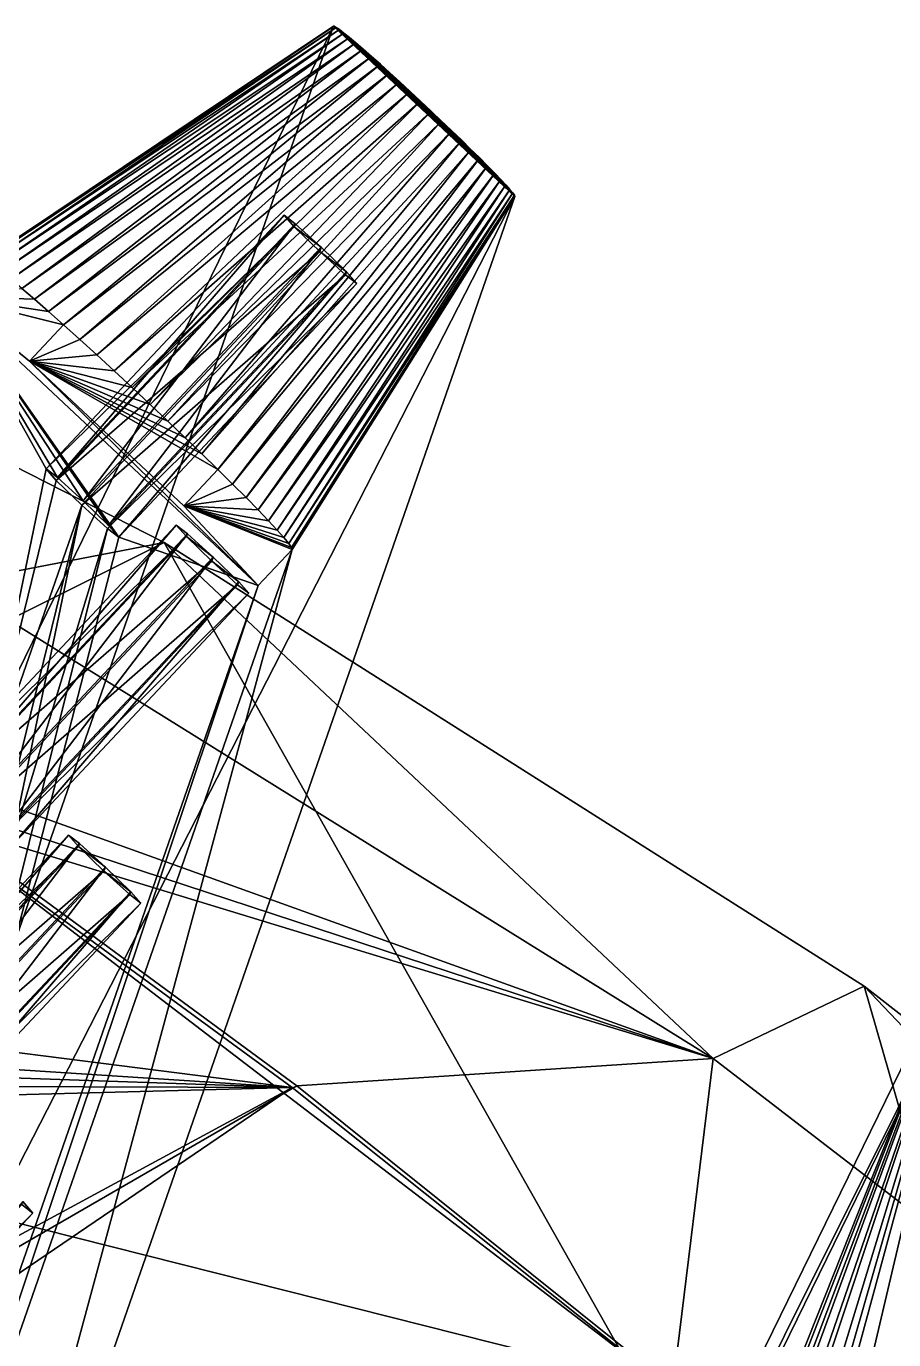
# Model space of a CAD drawing. Header units: millimetres. Extents: x -228 to 228, y -204 to 237.
# Drawn here: x 50.66 to 68.11, y 203.96 to 230.36 of the extents above; entities that cross this region are included whole.
import ezdxf

# ---------------------------------------------------------------- set-up
doc = ezdxf.new("R2010")
doc.units = ezdxf.units.MM
doc.header["$LTSCALE"] = 127.314815
for name, color, linetype in [('7287', 7, 'CONTINUOUS'), ('7288', 7, 'CONTINUOUS'), ('7291', 7, 'CONTINUOUS'), ('7382', 7, 'CONTINUOUS'), ('7383', 7, 'CONTINUOUS'), ('7692', 7, 'CONTINUOUS'), ('7693', 7, 'CONTINUOUS'), ('7694', 7, 'CONTINUOUS'), ('7695', 7, 'CONTINUOUS'), ('7716', 7, 'CONTINUOUS'), ('7717', 7, 'CONTINUOUS'), ('7720', 7, 'CONTINUOUS'), ('7721', 7, 'CONTINUOUS'), ('7722', 7, 'CONTINUOUS'), ('7730', 7, 'CONTINUOUS'), ('7732', 7, 'CONTINUOUS'), ('7733', 7, 'CONTINUOUS'), ('7734', 7, 'CONTINUOUS'), ('7735', 7, 'CONTINUOUS'), ('7736', 7, 'CONTINUOUS'), ('7737', 7, 'CONTINUOUS'), ('7738', 7, 'CONTINUOUS'), ('7739', 7, 'CONTINUOUS'), ('7740', 7, 'CONTINUOUS'), ('7741', 7, 'CONTINUOUS'), ('7743', 7, 'CONTINUOUS'), ('7744', 7, 'CONTINUOUS'), ('7745', 7, 'CONTINUOUS'), ('7746', 7, 'CONTINUOUS')]:
    doc.layers.add(name, color=color, linetype=linetype)

msp = doc.modelspace()

# ---------------------------------------------------------------- linework, layer by layer
at = {"layer": '7287', "color": 6, "linetype": 'Continuous'}
for points in [[(43.275, 225.157, 211.283), (33.551, 216.138, 548.4), (53.428, 219.981, 185.248), (43.275, 225.157, 211.283)], [(33.551, 216.138, 548.4), (76.927, 178.391, 553.043), (53.428, 219.981, 185.248), (33.551, 216.138, 548.4)], [(53.428, 219.981, 185.248), (76.927, 178.391, 553.043), (67.509, 211.066, 159.28), (53.428, 219.981, 185.248)], [(76.927, 178.391, 553.043), (33.551, 216.138, 548.4), (53.679, 171.412, 1021.79), (76.927, 178.391, 553.043)], [(53.679, 171.412, 1021.79), (33.551, 216.138, 548.4), (44.193, 181.039, 1018.3), (53.679, 171.412, 1021.79)], [(67.509, 211.066, 159.28), (76.927, 178.391, 553.043), (83.926, 198.289, 135.65), (67.509, 211.066, 159.28)]]:
    msp.add_3dface(points, dxfattribs=at)
at = {"layer": '7288', "color": 6, "linetype": 'Continuous'}
for points in [[(64.476, 209.607, 159.651), (46.684, 215.993, 287.213), (50.304, 218.425, 185.714), (64.476, 209.607, 159.651)], [(48.086, 214.987, 288.202), (46.684, 215.993, 287.213), (64.476, 209.607, 159.651), (48.086, 214.987, 288.202)], [(48.871, 214.368, 289.713), (48.086, 214.987, 288.202), (64.476, 209.607, 159.651), (48.871, 214.368, 289.713)], [(30.674, 214.486, 548.157), (74.086, 177.01, 553.042), (29.208, 208.553, 692.313), (30.674, 214.486, 548.157)], [(30.674, 214.486, 548.157), (47.428, 202.588, 536.058), (74.086, 177.01, 553.042), (30.674, 214.486, 548.157)], [(48.772, 214.311, 292.287), (56.009, 209.029, 292.001), (49.041, 209.914, 375.353), (48.772, 214.311, 292.287)], [(56.103, 209.063, 290), (48.871, 214.368, 289.713), (64.476, 209.607, 159.651), (56.103, 209.063, 290)], [(49.041, 209.914, 375.353), (56.009, 209.029, 292.001), (49.591, 209.442, 376.512), (49.041, 209.914, 375.353)], [(49.591, 209.442, 376.512), (56.009, 209.029, 292.001), (49.769, 209.239, 377.849), (49.591, 209.442, 376.512)], [(63.662, 203.002, 290.315), (56.103, 209.063, 290), (64.476, 209.607, 159.651), (63.662, 203.002, 290.315)], [(81.001, 196.893, 135.914), (63.662, 203.002, 290.315), (64.476, 209.607, 159.651), (81.001, 196.893, 135.914)], [(49.769, 209.239, 377.849), (56.009, 209.029, 292.001), (49.704, 209.049, 382.429), (49.769, 209.239, 377.849)], [(48.411, 203.87, 498.194), (47.564, 204.462, 499.713), (56.009, 209.029, 292.001), (48.411, 203.87, 498.194)], [(56.009, 209.029, 292.001), (47.564, 204.462, 499.713), (49.638, 208.858, 387.02), (56.009, 209.029, 292.001)], [(63.568, 203.002, 291.686), (48.411, 203.87, 498.194), (56.009, 209.029, 292.001), (63.568, 203.002, 291.686)], [(56.009, 209.029, 292.001), (49.638, 208.858, 387.02), (49.704, 209.049, 382.429), (56.009, 209.029, 292.001)], [(74.086, 177.01, 553.042), (40.127, 199.573, 699.027), (29.208, 208.553, 692.313), (74.086, 177.01, 553.042)]]:
    msp.add_3dface(points, dxfattribs=at)
at = {"layer": '7291', "color": 6, "linetype": 'Continuous'}
for points in [[(43.275, 225.157, 211.283), (53.428, 219.981, 185.248), (50.304, 218.425, 185.714), (43.275, 225.157, 211.283)], [(53.428, 219.981, 185.248), (64.476, 209.607, 159.651), (50.304, 218.425, 185.714), (53.428, 219.981, 185.248)], [(53.428, 219.981, 185.248), (67.509, 211.066, 159.28), (64.476, 209.607, 159.651), (53.428, 219.981, 185.248)], [(67.509, 211.066, 159.28), (81.001, 196.893, 135.914), (64.476, 209.607, 159.651), (67.509, 211.066, 159.28)], [(67.509, 211.066, 159.28), (83.926, 198.289, 135.65), (81.001, 196.893, 135.914), (67.509, 211.066, 159.28)]]:
    msp.add_3dface(points, dxfattribs=at)
at = {"layer": '7382', "color": 6, "linetype": 'Continuous'}
for points in [[(48.871, 214.368, 289.713), (56.103, 209.063, 290), (45.61, 203.002, 290), (48.871, 214.368, 289.713)], [(56.103, 209.063, 290), (63.662, 203.002, 290.315), (45.61, 203.002, 290), (56.103, 209.063, 290)]]:
    msp.add_3dface(points, dxfattribs=at)
at = {"layer": '7383', "color": 6, "linetype": 'Continuous'}
for points in [[(63.568, 203.002, 291.686), (48.772, 214.311, 292.287), (42.548, 208.305, 292.214), (63.568, 203.002, 291.686)], [(63.568, 203.002, 291.686), (56.009, 209.029, 292.001), (48.772, 214.311, 292.287), (63.568, 203.002, 291.686)], [(63.568, 203.002, 291.686), (42.548, 208.305, 292.214), (45.61, 203.002, 292), (63.568, 203.002, 291.686)]]:
    msp.add_3dface(points, dxfattribs=at)
at = {"layer": '7692', "color": 6, "linetype": 'Continuous'}
for points in [[(69.756, 212.472, 162.044), (55.081, 175.511, 987.944), (52.227, 176.648, 1016.214), (69.756, 212.472, 162.044)], [(55.3, 175.332, 987.233), (55.081, 175.511, 987.944), (69.756, 212.472, 162.044), (55.3, 175.332, 987.233)], [(58.355, 182.203, 828.398), (55.3, 175.332, 987.233), (69.756, 212.472, 162.044), (58.355, 182.203, 828.398)], [(58.575, 182.023, 827.687), (58.355, 182.203, 828.398), (69.756, 212.472, 162.044), (58.575, 182.023, 827.687)], [(69.756, 212.472, 162.044), (61.63, 188.894, 668.851), (58.575, 182.023, 827.687), (69.756, 212.472, 162.044)], [(61.849, 188.715, 668.141), (61.63, 188.894, 668.851), (69.756, 212.472, 162.044), (61.849, 188.715, 668.141)], [(62.35, 188.222, 667.837), (61.849, 188.715, 668.141), (69.756, 212.472, 162.044), (62.35, 188.222, 667.837)], [(64.904, 195.586, 509.305), (62.35, 188.222, 667.837), (69.756, 212.472, 162.044), (64.904, 195.586, 509.305)], [(65.123, 195.406, 508.594), (64.904, 195.586, 509.305), (69.756, 212.472, 162.044), (65.123, 195.406, 508.594)], [(65.624, 194.914, 508.291), (65.123, 195.406, 508.594), (69.756, 212.472, 162.044), (65.624, 194.914, 508.291)], [(68.178, 202.277, 349.759), (65.624, 194.914, 508.291), (69.756, 212.472, 162.044), (68.178, 202.277, 349.759)], [(69.578, 200.849, 349.728), (72.633, 207.72, 190.893), (58.177, 170.58, 1016.081), (69.578, 200.849, 349.728)], [(72.633, 207.72, 190.893), (72.853, 207.541, 190.182), (58.177, 170.58, 1016.081), (72.633, 207.72, 190.893)], [(58.177, 170.58, 1016.081), (72.853, 207.541, 190.182), (75.707, 206.404, 161.912), (58.177, 170.58, 1016.081)]]:
    msp.add_3dface(points, dxfattribs=at)
at = {"layer": '7693', "color": 191, "linetype": 'Continuous', "true_color": 0xba45ff}
for points in [[(58.891, 171.279, 1016.125), (75.707, 206.404, 161.912), (76.421, 207.103, 161.956), (58.891, 171.279, 1016.125)], [(58.177, 170.58, 1016.081), (75.707, 206.404, 161.912), (58.891, 171.279, 1016.125), (58.177, 170.58, 1016.081)]]:
    msp.add_3dface(points, dxfattribs=at)
at = {"layer": '7694', "color": 191, "linetype": 'Continuous', "true_color": 0xba45ff}
for points in [[(77.654, 217.567, 171.18), (60.484, 182.475, 1007.868), (81.155, 213.997, 171.102), (77.654, 217.567, 171.18)], [(81.155, 213.997, 171.102), (60.484, 182.475, 1007.868), (63.984, 178.906, 1007.79), (81.155, 213.997, 171.102)]]:
    msp.add_3dface(points, dxfattribs=at)
at = {"layer": '7695', "color": 191, "linetype": 'Continuous', "true_color": 0xba45ff}
for points in [[(69.756, 212.472, 162.044), (52.227, 176.648, 1016.214), (70.47, 213.171, 162.088), (69.756, 212.472, 162.044)], [(70.47, 213.171, 162.088), (52.227, 176.648, 1016.214), (52.94, 177.347, 1016.258), (70.47, 213.171, 162.088)]]:
    msp.add_3dface(points, dxfattribs=at)
at = {"layer": '7716', "color": 191, "linetype": 'Continuous', "true_color": 0xba45ff}
for points in [[(76.421, 207.103, 161.956), (81.155, 213.997, 171.102), (63.984, 178.906, 1007.79), (76.421, 207.103, 161.956)], [(58.891, 171.279, 1016.125), (76.421, 207.103, 161.956), (63.984, 178.906, 1007.79), (58.891, 171.279, 1016.125)]]:
    msp.add_3dface(points, dxfattribs=at)
at = {"layer": '7717', "color": 191, "linetype": 'Continuous', "true_color": 0xba45ff}
for points in [[(60.484, 182.475, 1007.868), (77.654, 217.567, 171.18), (52.94, 177.347, 1016.258), (60.484, 182.475, 1007.868)], [(77.654, 217.567, 171.18), (70.47, 213.171, 162.088), (52.94, 177.347, 1016.258), (77.654, 217.567, 171.18)]]:
    msp.add_3dface(points, dxfattribs=at)
at = {"layer": '7720', "color": 191, "linetype": 'Continuous', "true_color": 0xba45ff}
for points in [[(51.058, 221.461, 232.015), (49.631, 214.589, 380.072), (49.121, 224.929, 202.253), (51.058, 221.461, 232.015)], [(51.282, 221.29, 231.303), (51.058, 221.461, 232.015), (49.121, 224.929, 202.253), (51.282, 221.29, 231.303)], [(51.802, 220.819, 230.998), (51.282, 221.29, 231.303), (49.121, 224.929, 202.253), (51.802, 220.819, 230.998)], [(52.313, 220.323, 231.278), (51.802, 220.819, 230.998), (49.121, 224.929, 202.253), (52.313, 220.323, 231.278)], [(52.516, 220.093, 231.979), (52.313, 220.323, 231.278), (49.121, 224.929, 202.253), (52.516, 220.093, 231.979)], [(55.321, 219.117, 202.1), (52.516, 220.093, 231.979), (49.121, 224.929, 202.253), (55.321, 219.117, 202.1)], [(50.725, 223.63, 198.537), (55.321, 219.117, 202.1), (49.121, 224.929, 202.253), (50.725, 223.63, 198.537)], [(53.825, 220.723, 198.461), (55.321, 219.117, 202.1), (50.725, 223.63, 198.537), (53.825, 220.723, 198.461)], [(51.261, 221.231, 232.716), (49.631, 214.589, 380.072), (51.058, 221.461, 232.015), (51.261, 221.231, 232.716)], [(51.773, 220.735, 232.996), (49.631, 214.589, 380.072), (51.261, 221.231, 232.716), (51.773, 220.735, 232.996)], [(50.142, 214.094, 380.352), (49.631, 214.589, 380.072), (51.773, 220.735, 232.996), (50.142, 214.094, 380.352)], [(50.346, 213.864, 381.053), (50.142, 214.094, 380.352), (51.773, 220.735, 232.996), (50.346, 213.864, 381.053)], [(50.346, 213.864, 381.053), (51.773, 220.735, 232.996), (52.293, 220.264, 232.691), (50.346, 213.864, 381.053)], [(50.346, 213.864, 381.053), (52.293, 220.264, 232.691), (43.599, 185.479, 1007.112), (50.346, 213.864, 381.053)], [(52.293, 220.264, 232.691), (52.516, 220.093, 231.979), (43.599, 185.479, 1007.112), (52.293, 220.264, 232.691)], [(43.599, 185.479, 1007.112), (52.516, 220.093, 231.979), (55.321, 219.117, 202.1), (43.599, 185.479, 1007.112)]]:
    msp.add_3dface(points, dxfattribs=at)
at = {"layer": '7721', "color": 191, "linetype": 'Continuous', "true_color": 0xba45ff}
for points in [[(44.283, 186.207, 1007.153), (55.321, 219.117, 202.1), (56.005, 219.845, 202.14), (44.283, 186.207, 1007.153)], [(43.599, 185.479, 1007.112), (55.321, 219.117, 202.1), (44.283, 186.207, 1007.153), (43.599, 185.479, 1007.112)]]:
    msp.add_3dface(points, dxfattribs=at)
at = {"layer": '7722', "color": 191, "linetype": 'Continuous', "true_color": 0xba45ff}
for points in [[(56.836, 230.36, 211.35), (45.369, 197.453, 998.88), (60.483, 226.941, 211.261), (56.836, 230.36, 211.35)], [(56.853, 230.361, 211.06), (56.836, 230.36, 211.35), (60.475, 226.965, 210.971), (56.853, 230.361, 211.06)], [(60.475, 226.965, 210.971), (56.836, 230.36, 211.35), (60.483, 226.941, 211.261), (60.475, 226.965, 210.971)], [(56.894, 230.338, 210.773), (56.853, 230.361, 211.06), (60.443, 227.011, 210.686), (56.894, 230.338, 210.773)], [(60.443, 227.011, 210.686), (56.853, 230.361, 211.06), (60.475, 226.965, 210.971), (60.443, 227.011, 210.686)], [(56.959, 230.293, 210.494), (56.894, 230.338, 210.773), (60.386, 227.08, 210.409), (56.959, 230.293, 210.494)], [(60.386, 227.08, 210.409), (56.894, 230.338, 210.773), (60.443, 227.011, 210.686), (60.386, 227.08, 210.409)], [(57.047, 230.225, 210.225), (56.959, 230.293, 210.494), (60.306, 227.17, 210.145), (57.047, 230.225, 210.225)], [(60.306, 227.17, 210.145), (56.959, 230.293, 210.494), (60.386, 227.08, 210.409), (60.306, 227.17, 210.145)], [(57.156, 230.136, 209.971), (57.047, 230.225, 210.225), (60.203, 227.279, 209.896), (57.156, 230.136, 209.971)], [(60.203, 227.279, 209.896), (57.047, 230.225, 210.225), (60.306, 227.17, 210.145), (60.203, 227.279, 209.896)], [(57.286, 230.027, 209.735), (57.156, 230.136, 209.971), (60.08, 227.408, 209.666), (57.286, 230.027, 209.735)], [(60.08, 227.408, 209.666), (57.156, 230.136, 209.971), (60.203, 227.279, 209.896), (60.08, 227.408, 209.666)], [(57.435, 229.9, 209.52), (57.286, 230.027, 209.735), (59.938, 227.553, 209.458), (57.435, 229.9, 209.52)], [(59.938, 227.553, 209.458), (57.286, 230.027, 209.735), (60.08, 227.408, 209.666), (59.938, 227.553, 209.458)], [(57.6, 229.755, 209.329), (57.435, 229.9, 209.52), (59.778, 227.713, 209.275), (57.6, 229.755, 209.329)], [(59.778, 227.713, 209.275), (57.435, 229.9, 209.52), (59.938, 227.553, 209.458), (59.778, 227.713, 209.275)], [(57.78, 229.596, 209.165), (57.6, 229.755, 209.329), (59.603, 227.886, 209.12), (57.78, 229.596, 209.165)], [(59.603, 227.886, 209.12), (57.6, 229.755, 209.329), (59.778, 227.713, 209.275), (59.603, 227.886, 209.12)], [(57.971, 229.423, 209.03), (57.78, 229.596, 209.165), (59.416, 228.069, 208.994), (57.971, 229.423, 209.03)], [(59.416, 228.069, 208.994), (57.78, 229.596, 209.165), (59.603, 227.886, 209.12), (59.416, 228.069, 208.994)], [(58.172, 229.241, 208.926), (57.971, 229.423, 209.03), (59.218, 228.26, 208.9), (58.172, 229.241, 208.926)], [(59.218, 228.26, 208.9), (57.971, 229.423, 209.03), (59.416, 228.069, 208.994), (59.218, 228.26, 208.9)], [(58.379, 229.05, 208.854), (58.172, 229.241, 208.926), (59.012, 228.456, 208.838), (58.379, 229.05, 208.854)], [(59.012, 228.456, 208.838), (58.172, 229.241, 208.926), (59.218, 228.26, 208.9), (59.012, 228.456, 208.838)], [(58.59, 228.854, 208.815), (58.379, 229.05, 208.854), (58.802, 228.655, 208.81), (58.59, 228.854, 208.815)], [(58.802, 228.655, 208.81), (58.379, 229.05, 208.854), (59.012, 228.456, 208.838), (58.802, 228.655, 208.81)], [(60.483, 226.941, 211.261), (45.369, 197.453, 998.88), (49.016, 194.033, 998.79), (60.483, 226.941, 211.261)]]:
    msp.add_3dface(points, dxfattribs=at)
at = {"layer": '7730', "color": 191, "linetype": 'Continuous', "true_color": 0xba45ff}
msp.add_3dface([(50.792, 206.504, 679.484), (50.568, 206.675, 680.196), (50.588, 206.734, 678.783), (50.792, 206.504, 679.484)], dxfattribs=at)
at = {"layer": '7732', "color": 191, "linetype": 'Continuous', "true_color": 0xba45ff}
for points in [[(45.78, 201.576, 679.913), (50.568, 206.675, 680.196), (50.792, 206.504, 679.484), (45.78, 201.576, 679.913)], [(46.004, 201.406, 679.202), (45.78, 201.576, 679.913), (50.792, 206.504, 679.484), (46.004, 201.406, 679.202)], [(46.004, 201.406, 679.202), (50.792, 206.504, 679.484), (50.588, 206.734, 678.783), (46.004, 201.406, 679.202)]]:
    msp.add_3dface(points, dxfattribs=at)
at = {"layer": '7733', "color": 191, "linetype": 'Continuous', "true_color": 0xba45ff}
for points in [[(51.504, 214.101, 530.446), (51.728, 213.931, 529.734), (51.707, 213.872, 531.147), (51.504, 214.101, 530.446)], [(51.728, 213.931, 529.734), (52.248, 213.459, 529.429), (51.707, 213.872, 531.147), (51.728, 213.931, 529.734)], [(52.248, 213.459, 529.429), (52.219, 213.376, 531.427), (51.707, 213.872, 531.147), (52.248, 213.459, 529.429)], [(52.759, 212.963, 529.709), (52.219, 213.376, 531.427), (52.248, 213.459, 529.429), (52.759, 212.963, 529.709)], [(52.739, 212.904, 531.122), (52.219, 213.376, 531.427), (52.759, 212.963, 529.709), (52.739, 212.904, 531.122)], [(52.963, 212.734, 530.41), (52.739, 212.904, 531.122), (52.759, 212.963, 529.709), (52.963, 212.734, 530.41)]]:
    msp.add_3dface(points, dxfattribs=at)
at = {"layer": '7734', "color": 191, "linetype": 'Continuous', "true_color": 0xba45ff}
for points in [[(46.716, 209.002, 530.163), (46.94, 208.832, 529.452), (51.504, 214.101, 530.446), (46.716, 209.002, 530.163)], [(46.716, 209.002, 530.163), (51.504, 214.101, 530.446), (51.707, 213.872, 531.147), (46.716, 209.002, 530.163)], [(46.94, 208.832, 529.452), (51.728, 213.931, 529.734), (51.504, 214.101, 530.446), (46.94, 208.832, 529.452)], [(46.94, 208.832, 529.452), (47.46, 208.36, 529.146), (51.728, 213.931, 529.734), (46.94, 208.832, 529.452)], [(47.46, 208.36, 529.146), (52.248, 213.459, 529.429), (51.728, 213.931, 529.734), (47.46, 208.36, 529.146)], [(46.919, 208.773, 530.864), (46.716, 209.002, 530.163), (51.707, 213.872, 531.147), (46.919, 208.773, 530.864)], [(52.219, 213.376, 531.427), (46.919, 208.773, 530.864), (51.707, 213.872, 531.147), (52.219, 213.376, 531.427)], [(47.431, 208.277, 531.144), (46.919, 208.773, 530.864), (52.219, 213.376, 531.427), (47.431, 208.277, 531.144)]]:
    msp.add_3dface(points, dxfattribs=at)
at = {"layer": '7735', "color": 191, "linetype": 'Continuous', "true_color": 0xba45ff}
for points in [[(47.431, 208.277, 531.144), (52.219, 213.376, 531.427), (52.739, 212.904, 531.122), (47.431, 208.277, 531.144)], [(47.46, 208.36, 529.146), (47.972, 207.865, 529.426), (52.248, 213.459, 529.429), (47.46, 208.36, 529.146)], [(47.972, 207.865, 529.426), (52.759, 212.963, 529.709), (52.248, 213.459, 529.429), (47.972, 207.865, 529.426)], [(47.951, 207.805, 530.839), (47.431, 208.277, 531.144), (52.739, 212.904, 531.122), (47.951, 207.805, 530.839)], [(47.951, 207.805, 530.839), (52.739, 212.904, 531.122), (52.963, 212.734, 530.41), (47.951, 207.805, 530.839)], [(47.972, 207.865, 529.426), (48.175, 207.635, 530.127), (52.759, 212.963, 529.709), (47.972, 207.865, 529.426)], [(48.175, 207.635, 530.127), (52.963, 212.734, 530.41), (52.759, 212.963, 529.709), (48.175, 207.635, 530.127)], [(48.175, 207.635, 530.127), (47.951, 207.805, 530.839), (52.963, 212.734, 530.41), (48.175, 207.635, 530.127)]]:
    msp.add_3dface(points, dxfattribs=at)
at = {"layer": '7736', "color": 191, "linetype": 'Continuous', "true_color": 0xba45ff}
for points in [[(53.675, 220.331, 381.372), (53.898, 220.16, 380.66), (53.878, 220.101, 382.073), (53.675, 220.331, 381.372)], [(53.898, 220.16, 380.66), (54.418, 219.688, 380.355), (53.878, 220.101, 382.073), (53.898, 220.16, 380.66)], [(54.418, 219.688, 380.355), (54.389, 219.605, 382.353), (53.878, 220.101, 382.073), (54.418, 219.688, 380.355)], [(54.93, 219.193, 380.635), (54.389, 219.605, 382.353), (54.418, 219.688, 380.355), (54.93, 219.193, 380.635)], [(54.909, 219.134, 382.048), (54.389, 219.605, 382.353), (54.93, 219.193, 380.635), (54.909, 219.134, 382.048)], [(55.133, 218.963, 381.336), (54.909, 219.134, 382.048), (54.93, 219.193, 380.635), (55.133, 218.963, 381.336)]]:
    msp.add_3dface(points, dxfattribs=at)
at = {"layer": '7737', "color": 191, "linetype": 'Continuous', "true_color": 0xba45ff}
for points in [[(48.887, 215.232, 381.089), (49.111, 215.061, 380.378), (53.675, 220.331, 381.372), (48.887, 215.232, 381.089)], [(48.887, 215.232, 381.089), (53.675, 220.331, 381.372), (53.878, 220.101, 382.073), (48.887, 215.232, 381.089)], [(49.111, 215.061, 380.378), (53.898, 220.16, 380.66), (53.675, 220.331, 381.372), (49.111, 215.061, 380.378)], [(49.09, 215.002, 381.79), (48.887, 215.232, 381.089), (53.878, 220.101, 382.073), (49.09, 215.002, 381.79)], [(54.389, 219.605, 382.353), (49.09, 215.002, 381.79), (53.878, 220.101, 382.073), (54.389, 219.605, 382.353)], [(49.111, 215.061, 380.378), (49.631, 214.589, 380.072), (53.898, 220.16, 380.66), (49.111, 215.061, 380.378)], [(49.631, 214.589, 380.072), (54.418, 219.688, 380.355), (53.898, 220.16, 380.66), (49.631, 214.589, 380.072)], [(49.602, 214.506, 382.07), (49.09, 215.002, 381.79), (54.389, 219.605, 382.353), (49.602, 214.506, 382.07)]]:
    msp.add_3dface(points, dxfattribs=at)
at = {"layer": '7738', "color": 191, "linetype": 'Continuous', "true_color": 0xba45ff}
for points in [[(49.631, 214.589, 380.072), (50.142, 214.094, 380.352), (54.418, 219.688, 380.355), (49.631, 214.589, 380.072)], [(50.142, 214.094, 380.352), (54.93, 219.193, 380.635), (54.418, 219.688, 380.355), (50.142, 214.094, 380.352)], [(49.602, 214.506, 382.07), (54.389, 219.605, 382.353), (54.909, 219.134, 382.048), (49.602, 214.506, 382.07)], [(50.142, 214.094, 380.352), (50.346, 213.864, 381.053), (54.93, 219.193, 380.635), (50.142, 214.094, 380.352)], [(50.346, 213.864, 381.053), (55.133, 218.963, 381.336), (54.93, 219.193, 380.635), (50.346, 213.864, 381.053)], [(50.122, 214.035, 381.765), (49.602, 214.506, 382.07), (54.909, 219.134, 382.048), (50.122, 214.035, 381.765)], [(50.122, 214.035, 381.765), (54.909, 219.134, 382.048), (55.133, 218.963, 381.336), (50.122, 214.035, 381.765)], [(50.346, 213.864, 381.053), (50.122, 214.035, 381.765), (55.133, 218.963, 381.336), (50.346, 213.864, 381.053)]]:
    msp.add_3dface(points, dxfattribs=at)
at = {"layer": '7739', "color": 191, "linetype": 'Continuous', "true_color": 0xba45ff}
for points in [[(55.845, 226.56, 232.298), (56.069, 226.389, 231.586), (56.049, 226.33, 232.999), (55.845, 226.56, 232.298)], [(56.069, 226.389, 231.586), (56.589, 225.918, 231.281), (56.049, 226.33, 232.999), (56.069, 226.389, 231.586)], [(56.589, 225.918, 231.281), (56.56, 225.834, 233.279), (56.049, 226.33, 232.999), (56.589, 225.918, 231.281)], [(57.101, 225.422, 231.561), (56.56, 225.834, 233.279), (56.589, 225.918, 231.281), (57.101, 225.422, 231.561)], [(57.08, 225.363, 232.974), (56.56, 225.834, 233.279), (57.101, 225.422, 231.561), (57.08, 225.363, 232.974)], [(57.304, 225.192, 232.262), (57.08, 225.363, 232.974), (57.101, 225.422, 231.561), (57.304, 225.192, 232.262)]]:
    msp.add_3dface(points, dxfattribs=at)
at = {"layer": '7740', "color": 191, "linetype": 'Continuous', "true_color": 0xba45ff}
for points in [[(51.058, 221.461, 232.015), (51.282, 221.29, 231.303), (55.845, 226.56, 232.298), (51.058, 221.461, 232.015)], [(51.058, 221.461, 232.015), (55.845, 226.56, 232.298), (56.049, 226.33, 232.999), (51.058, 221.461, 232.015)], [(51.282, 221.29, 231.303), (56.069, 226.389, 231.586), (55.845, 226.56, 232.298), (51.282, 221.29, 231.303)], [(51.261, 221.231, 232.716), (51.058, 221.461, 232.015), (56.049, 226.33, 232.999), (51.261, 221.231, 232.716)], [(56.56, 225.834, 233.279), (51.261, 221.231, 232.716), (56.049, 226.33, 232.999), (56.56, 225.834, 233.279)], [(51.282, 221.29, 231.303), (51.802, 220.819, 230.998), (56.069, 226.389, 231.586), (51.282, 221.29, 231.303)], [(51.802, 220.819, 230.998), (56.589, 225.918, 231.281), (56.069, 226.389, 231.586), (51.802, 220.819, 230.998)], [(51.773, 220.735, 232.996), (51.261, 221.231, 232.716), (56.56, 225.834, 233.279), (51.773, 220.735, 232.996)]]:
    msp.add_3dface(points, dxfattribs=at)
at = {"layer": '7741', "color": 191, "linetype": 'Continuous', "true_color": 0xba45ff}
for points in [[(51.773, 220.735, 232.996), (56.56, 225.834, 233.279), (57.08, 225.363, 232.974), (51.773, 220.735, 232.996)], [(51.802, 220.819, 230.998), (52.313, 220.323, 231.278), (56.589, 225.918, 231.281), (51.802, 220.819, 230.998)], [(52.313, 220.323, 231.278), (57.101, 225.422, 231.561), (56.589, 225.918, 231.281), (52.313, 220.323, 231.278)], [(52.293, 220.264, 232.691), (51.773, 220.735, 232.996), (57.08, 225.363, 232.974), (52.293, 220.264, 232.691)], [(52.293, 220.264, 232.691), (57.08, 225.363, 232.974), (57.304, 225.192, 232.262), (52.293, 220.264, 232.691)], [(52.313, 220.323, 231.278), (52.516, 220.093, 231.979), (57.101, 225.422, 231.561), (52.313, 220.323, 231.278)], [(52.516, 220.093, 231.979), (57.304, 225.192, 232.262), (57.101, 225.422, 231.561), (52.516, 220.093, 231.979)], [(52.516, 220.093, 231.979), (52.293, 220.264, 232.691), (57.304, 225.192, 232.262), (52.516, 220.093, 231.979)]]:
    msp.add_3dface(points, dxfattribs=at)
at = {"layer": '7743', "color": 191, "linetype": 'Continuous', "true_color": 0xba45ff}
for points in [[(50.823, 224.875, 199.181), (49.121, 224.929, 202.253), (50.57, 225.092, 199.546), (50.823, 224.875, 199.181)], [(50.725, 223.63, 198.537), (49.121, 224.929, 202.253), (51.409, 224.358, 198.578), (50.725, 223.63, 198.537)], [(51.409, 224.358, 198.578), (49.121, 224.929, 202.253), (51.104, 224.629, 198.857), (51.409, 224.358, 198.578)], [(51.104, 224.629, 198.857), (49.121, 224.929, 202.253), (50.823, 224.875, 199.181), (51.104, 224.629, 198.857)], [(51.734, 224.065, 198.348), (50.725, 223.63, 198.537), (51.409, 224.358, 198.578), (51.734, 224.065, 198.348)], [(52.075, 223.755, 198.171), (50.725, 223.63, 198.537), (51.734, 224.065, 198.348), (52.075, 223.755, 198.171)], [(52.428, 223.431, 198.049), (50.725, 223.63, 198.537), (52.075, 223.755, 198.171), (52.428, 223.431, 198.049)], [(53.825, 220.723, 198.461), (50.725, 223.63, 198.537), (54.509, 221.452, 198.502), (53.825, 220.723, 198.461)], [(54.509, 221.452, 198.502), (50.725, 223.63, 198.537), (54.19, 221.763, 198.288), (54.509, 221.452, 198.502)], [(54.19, 221.763, 198.288), (50.725, 223.63, 198.537), (53.854, 222.088, 198.127), (54.19, 221.763, 198.288)], [(53.854, 222.088, 198.127), (50.725, 223.63, 198.537), (53.504, 222.421, 198.022), (53.854, 222.088, 198.127)], [(53.504, 222.421, 198.022), (50.725, 223.63, 198.537), (53.147, 222.76, 197.974), (53.504, 222.421, 198.022)], [(53.147, 222.76, 197.974), (50.725, 223.63, 198.537), (52.787, 223.098, 197.982), (53.147, 222.76, 197.974)], [(52.787, 223.098, 197.982), (50.725, 223.63, 198.537), (52.428, 223.431, 198.049), (52.787, 223.098, 197.982)], [(54.806, 221.158, 198.765), (53.825, 220.723, 198.461), (54.509, 221.452, 198.502), (54.806, 221.158, 198.765)], [(55.078, 220.886, 199.076), (53.825, 220.723, 198.461), (54.806, 221.158, 198.765), (55.078, 220.886, 199.076)], [(55.32, 220.639, 199.429), (53.825, 220.723, 198.461), (55.078, 220.886, 199.076), (55.32, 220.639, 199.429)], [(55.321, 219.117, 202.1), (53.825, 220.723, 198.461), (56.005, 219.845, 202.14), (55.321, 219.117, 202.1)], [(56.005, 219.845, 202.14), (53.825, 220.723, 198.461), (55.991, 219.885, 201.648), (56.005, 219.845, 202.14)], [(55.991, 219.885, 201.648), (53.825, 220.723, 198.461), (55.936, 219.964, 201.163), (55.991, 219.885, 201.648)], [(55.936, 219.964, 201.163), (53.825, 220.723, 198.461), (55.839, 220.081, 200.693), (55.936, 219.964, 201.163)], [(55.839, 220.081, 200.693), (53.825, 220.723, 198.461), (55.703, 220.234, 200.243), (55.839, 220.081, 200.693)], [(55.703, 220.234, 200.243), (53.825, 220.723, 198.461), (55.529, 220.421, 199.82), (55.703, 220.234, 200.243)], [(55.529, 220.421, 199.82), (53.825, 220.723, 198.461), (55.32, 220.639, 199.429), (55.529, 220.421, 199.82)]]:
    msp.add_3dface(points, dxfattribs=at)
at = {"layer": '7744', "color": 191, "linetype": 'Continuous', "true_color": 0xba45ff}
for points in [[(56.005, 219.845, 202.14), (60.483, 226.941, 211.261), (49.016, 194.033, 998.79), (56.005, 219.845, 202.14)], [(44.283, 186.207, 1007.153), (56.005, 219.845, 202.14), (49.016, 194.033, 998.79), (44.283, 186.207, 1007.153)]]:
    msp.add_3dface(points, dxfattribs=at)
at = {"layer": '7745', "color": 191, "linetype": 'Continuous', "true_color": 0xba45ff}
for points in [[(45.369, 197.453, 998.88), (56.836, 230.36, 211.35), (38.083, 192.02, 1007.305), (45.369, 197.453, 998.88)], [(56.836, 230.36, 211.35), (49.805, 225.658, 202.293), (38.083, 192.02, 1007.305), (56.836, 230.36, 211.35)]]:
    msp.add_3dface(points, dxfattribs=at)
at = {"layer": '7746', "color": 191, "linetype": 'Continuous', "true_color": 0xba45ff}
for points in [[(56.836, 230.36, 211.35), (56.853, 230.361, 211.06), (49.805, 225.658, 202.293), (56.836, 230.36, 211.35)], [(49.805, 225.658, 202.293), (56.853, 230.361, 211.06), (49.834, 225.659, 201.8), (49.805, 225.658, 202.293)], [(56.853, 230.361, 211.06), (56.894, 230.338, 210.773), (49.834, 225.659, 201.8), (56.853, 230.361, 211.06)], [(56.894, 230.338, 210.773), (49.903, 225.62, 201.312), (49.834, 225.659, 201.8), (56.894, 230.338, 210.773)], [(56.894, 230.338, 210.773), (56.959, 230.293, 210.494), (49.903, 225.62, 201.312), (56.894, 230.338, 210.773)], [(56.959, 230.293, 210.494), (50.013, 225.543, 200.836), (49.903, 225.62, 201.312), (56.959, 230.293, 210.494)], [(56.959, 230.293, 210.494), (57.047, 230.225, 210.225), (50.013, 225.543, 200.836), (56.959, 230.293, 210.494)], [(57.047, 230.225, 210.225), (50.163, 225.428, 200.379), (50.013, 225.543, 200.836), (57.047, 230.225, 210.225)], [(57.047, 230.225, 210.225), (57.156, 230.136, 209.971), (50.163, 225.428, 200.379), (57.047, 230.225, 210.225)], [(57.156, 230.136, 209.971), (50.349, 225.277, 199.947), (50.163, 225.428, 200.379), (57.156, 230.136, 209.971)], [(57.156, 230.136, 209.971), (57.286, 230.027, 209.735), (50.349, 225.277, 199.947), (57.156, 230.136, 209.971)], [(57.286, 230.027, 209.735), (50.57, 225.092, 199.546), (50.349, 225.277, 199.947), (57.286, 230.027, 209.735)], [(57.286, 230.027, 209.735), (57.435, 229.9, 209.52), (50.57, 225.092, 199.546), (57.286, 230.027, 209.735)], [(57.435, 229.9, 209.52), (50.823, 224.875, 199.181), (50.57, 225.092, 199.546), (57.435, 229.9, 209.52)], [(57.435, 229.9, 209.52), (57.6, 229.755, 209.329), (50.823, 224.875, 199.181), (57.435, 229.9, 209.52)], [(57.6, 229.755, 209.329), (51.104, 224.629, 198.857), (50.823, 224.875, 199.181), (57.6, 229.755, 209.329)], [(57.6, 229.755, 209.329), (57.78, 229.596, 209.165), (51.104, 224.629, 198.857), (57.6, 229.755, 209.329)], [(57.78, 229.596, 209.165), (51.409, 224.358, 198.578), (51.104, 224.629, 198.857), (57.78, 229.596, 209.165)], [(57.78, 229.596, 209.165), (57.971, 229.423, 209.03), (51.409, 224.358, 198.578), (57.78, 229.596, 209.165)], [(57.971, 229.423, 209.03), (51.734, 224.065, 198.348), (51.409, 224.358, 198.578), (57.971, 229.423, 209.03)], [(57.971, 229.423, 209.03), (58.172, 229.241, 208.926), (51.734, 224.065, 198.348), (57.971, 229.423, 209.03)], [(58.172, 229.241, 208.926), (52.075, 223.755, 198.171), (51.734, 224.065, 198.348), (58.172, 229.241, 208.926)], [(58.172, 229.241, 208.926), (58.379, 229.05, 208.854), (52.075, 223.755, 198.171), (58.172, 229.241, 208.926)], [(58.379, 229.05, 208.854), (52.428, 223.431, 198.049), (52.075, 223.755, 198.171), (58.379, 229.05, 208.854)], [(58.379, 229.05, 208.854), (58.59, 228.854, 208.815), (52.428, 223.431, 198.049), (58.379, 229.05, 208.854)], [(58.59, 228.854, 208.815), (52.787, 223.098, 197.982), (52.428, 223.431, 198.049), (58.59, 228.854, 208.815)], [(58.59, 228.854, 208.815), (58.802, 228.655, 208.81), (52.787, 223.098, 197.982), (58.59, 228.854, 208.815)], [(58.802, 228.655, 208.81), (53.147, 222.76, 197.974), (52.787, 223.098, 197.982), (58.802, 228.655, 208.81)], [(58.802, 228.655, 208.81), (59.012, 228.456, 208.838), (53.147, 222.76, 197.974), (58.802, 228.655, 208.81)], [(59.012, 228.456, 208.838), (53.504, 222.421, 198.022), (53.147, 222.76, 197.974), (59.012, 228.456, 208.838)], [(59.012, 228.456, 208.838), (59.218, 228.26, 208.9), (53.504, 222.421, 198.022), (59.012, 228.456, 208.838)], [(59.218, 228.26, 208.9), (53.854, 222.088, 198.127), (53.504, 222.421, 198.022), (59.218, 228.26, 208.9)], [(59.218, 228.26, 208.9), (59.416, 228.069, 208.994), (53.854, 222.088, 198.127), (59.218, 228.26, 208.9)], [(59.416, 228.069, 208.994), (54.19, 221.763, 198.288), (53.854, 222.088, 198.127), (59.416, 228.069, 208.994)], [(59.416, 228.069, 208.994), (59.603, 227.886, 209.12), (54.19, 221.763, 198.288), (59.416, 228.069, 208.994)], [(59.603, 227.886, 209.12), (54.509, 221.452, 198.502), (54.19, 221.763, 198.288), (59.603, 227.886, 209.12)], [(59.603, 227.886, 209.12), (59.778, 227.713, 209.275), (54.509, 221.452, 198.502), (59.603, 227.886, 209.12)], [(59.778, 227.713, 209.275), (54.806, 221.158, 198.765), (54.509, 221.452, 198.502), (59.778, 227.713, 209.275)], [(59.778, 227.713, 209.275), (59.938, 227.553, 209.458), (54.806, 221.158, 198.765), (59.778, 227.713, 209.275)], [(59.938, 227.553, 209.458), (55.078, 220.886, 199.076), (54.806, 221.158, 198.765), (59.938, 227.553, 209.458)], [(59.938, 227.553, 209.458), (60.08, 227.408, 209.666), (55.078, 220.886, 199.076), (59.938, 227.553, 209.458)], [(60.08, 227.408, 209.666), (55.32, 220.639, 199.429), (55.078, 220.886, 199.076), (60.08, 227.408, 209.666)], [(60.08, 227.408, 209.666), (60.203, 227.279, 209.896), (55.32, 220.639, 199.429), (60.08, 227.408, 209.666)], [(60.203, 227.279, 209.896), (55.529, 220.421, 199.82), (55.32, 220.639, 199.429), (60.203, 227.279, 209.896)], [(60.203, 227.279, 209.896), (60.306, 227.17, 210.145), (55.529, 220.421, 199.82), (60.203, 227.279, 209.896)], [(60.306, 227.17, 210.145), (55.703, 220.234, 200.243), (55.529, 220.421, 199.82), (60.306, 227.17, 210.145)], [(60.306, 227.17, 210.145), (60.386, 227.08, 210.409), (55.703, 220.234, 200.243), (60.306, 227.17, 210.145)], [(60.386, 227.08, 210.409), (55.839, 220.081, 200.693), (55.703, 220.234, 200.243), (60.386, 227.08, 210.409)], [(60.386, 227.08, 210.409), (60.443, 227.011, 210.686), (55.839, 220.081, 200.693), (60.386, 227.08, 210.409)], [(60.443, 227.011, 210.686), (55.936, 219.964, 201.163), (55.839, 220.081, 200.693), (60.443, 227.011, 210.686)], [(60.443, 227.011, 210.686), (60.475, 226.965, 210.971), (55.936, 219.964, 201.163), (60.443, 227.011, 210.686)], [(60.475, 226.965, 210.971), (55.991, 219.885, 201.648), (55.936, 219.964, 201.163), (60.475, 226.965, 210.971)], [(60.475, 226.965, 210.971), (60.483, 226.941, 211.261), (55.991, 219.885, 201.648), (60.475, 226.965, 210.971)], [(60.483, 226.941, 211.261), (56.005, 219.845, 202.14), (55.991, 219.885, 201.648), (60.483, 226.941, 211.261)]]:
    msp.add_3dface(points, dxfattribs=at)

doc.saveas('drawing.dxf')
